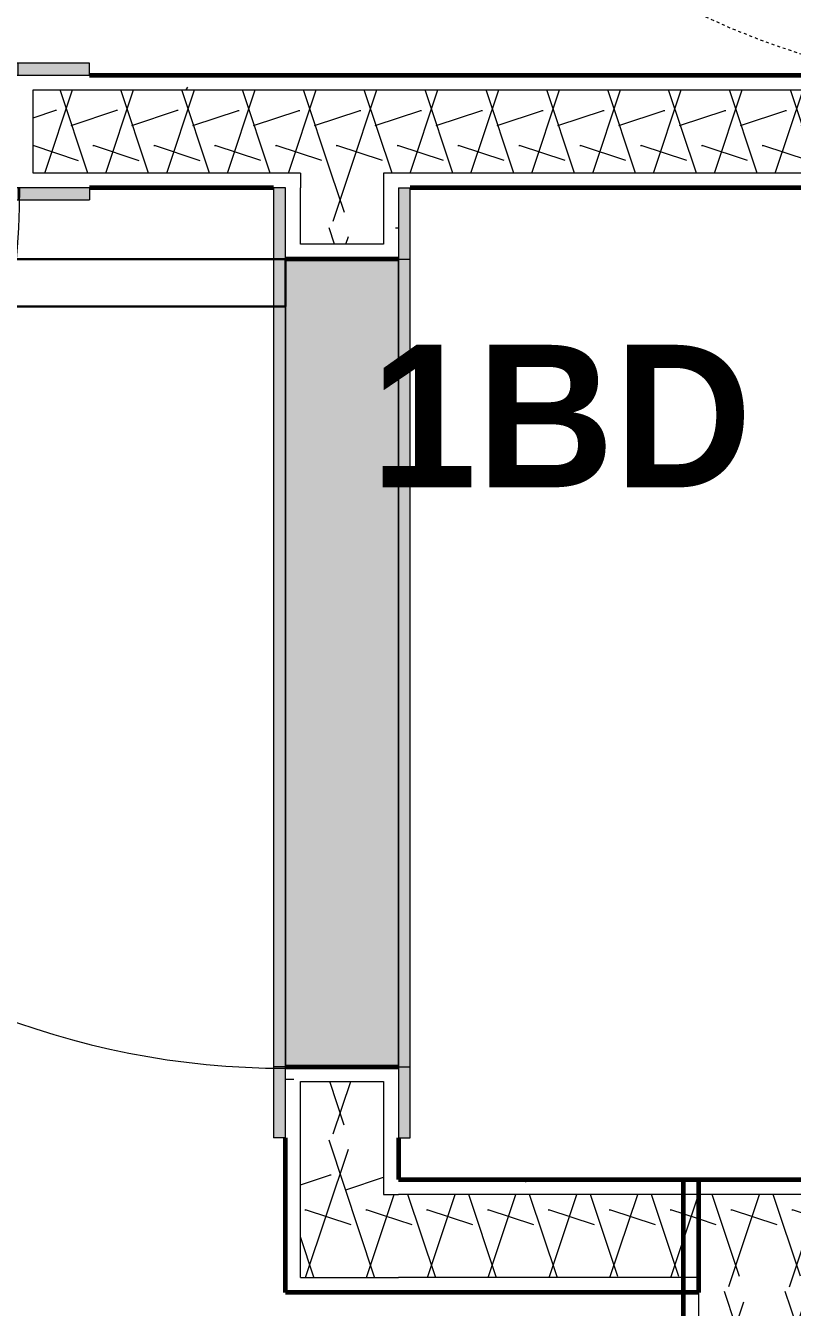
# Model space of a CAD drawing. Header units: inches. Extents: x -4110 to -1807, y 9775 to 11251.
# Drawn here: x -3533 to -3500.7, y 10711.7 to 10765.6 of the extents above; entities that cross this region are included whole.
import ezdxf

# ---------------------------------------------------------------- set-up
doc = ezdxf.new("R2010")
doc.units = ezdxf.units.IN
doc.header["$MEASUREMENT"] = 0
doc.linetypes.add('Dash', pattern=[0.25, 0.125, -0.125])
for name, color, linetype, lineweight in [('0-1', 7, 'Continuous', 5), ('0-2', 7, 'Continuous', 9), ('A-AREA-IDEN', 2, 'Continuous', 9), ('A-DOOR-3', 7, 'Continuous', 9), ('A-DOOR-4', 50, 'Continuous', 30), ('A-DOOR-FRAM-1', 31, 'Continuous', 18), ('A-DOOR-FRAM-2', 7, 'Continuous', 9), ('A-WALL', 113, 'Continuous', 18), ('A-WALL-1', 8, 'Continuous', 5), ('A-WALL-5', 250, 'Continuous', 60), ('A-WALL-6', 10, 'Continuous', 18), ('A-WALL-PATT-1', 7, 'Continuous', 9), ('A-WALL-PATT-2', 253, 'Continuous', 9), ('A-WALL-PATT-4', 111, 'Continuous', 9), ('I-WALL-5', 2, 'Continuous', 60), ('P-SANR-FIXT-HDLN-1', 7, 'Dash', 9)]:
    doc.layers.add(name, color=color, linetype=linetype, lineweight=lineweight)
doc.styles.add('Century Gothic_B', font='GOTHICB.TTF', dxfattribs={"height": 6})
pattern_1 = [(0, (0, 0), (20.48, 5.12), [0.845, -14.515, 0.845, -14.515, -81.92]), (0, (0, 0), (20.48, 5.12), [-30.72, 0.845, -29.875, 0.845, -14.515, -35.84]), (0, (0, 0), (20.48, 5.12), [-76.8, 0.845, -9.395, 0.845, -24.755]), (120, (7.68, 2.56), (-14.67405, 15.1762003), [0.845, -14.515, 0.845, -14.515, -81.92]), (120, (7.68, 2.56), (-14.67405, 15.1762003), [-30.72, 0.845, -29.875, 0.845, -14.515, -35.84]), (120, (7.68, 2.56), (-14.67405, 15.1762003), [-76.8, 0.845, -9.395, 0.845, -24.755]), (240, (10.24, 12.8), (-5.80595, -20.2962003), [0.845, -14.515, 0.845, -14.515, -81.92]), (240, (10.24, 12.8), (-5.80595, -20.2962003), [-30.72, 0.845, -29.875, 0.845, -14.515, -35.84]), (240, (10.24, 12.8), (-5.80595, -20.2962003), [-76.8, 0.845, -9.395, 0.845, -24.755])]
pattern_2 = [(161.57, (0.32, 0.32), (-2.560496185, -0.000537386), [0, -18.214, 2.022, 0]), (18.43, (-0.32, 0.32), (-2.560496185, 0.000537386), [0, -18.214, 2.022, 0]), (108.43, (0.32, 0.32), (1.27922091, -6.400876726), [6.07, -14.166]), (71.57, (-0.32, 0.32), (1.27922091, 6.400876726), [6.07, -14.166])]

# ---------------------------------------------------------------- blocks, each defined once
blk = doc.blocks.new('SWING - SINGLE - FLUSH - SWING - FLUSH - 2-10 x 6-8 - PRIVACY-3983844-ENLARGED RCP - 1ST FLOOR PLAN - WEST')
at = {"layer": 'A-DOOR-FRAM-1'}
for points in [[(-17.625, 2.375), (-17, 2.375), (-17, 2.875), (-20, 2.875), (-20, 2.375)], [(-17, 2.375), (17, 2.375), (17, 2.875), (-17, 2.875)], [(17.625, 2.375), (20, 2.375), (20, 2.875), (17, 2.875), (17, 2.375)], [(-17, -2.875), (-17, -2.375), (-20, -2.375), (-20, -2.875), (-17.625, -2.875)], [(-16.5, -2.875), (17, -2.875), (17, -2.375), (-17, -2.375), (-17, -2.875)], [(20, -2.875), (20, -2.375), (17, -2.375), (17, -2.875), (17.625, -2.875)]]:
    blk.add_hatch(color=256, dxfattribs=at).paths.add_polyline_path(points, flags=0)
at = {"layer": 'A-DOOR-3'}
blk.add_arc((17, 2.375), 34.067, 93.3657, 180, dxfattribs=at)
at = {"layer": 'A-DOOR-4'}
for p, q in [((15, 2.375), (15, 36.383)), ((17, 36.383), (15, 36.383)), ((17, 2.375), (17, 36.383)), ((17, 2.375), (15, 2.375))]:
    blk.add_line(p, q, dxfattribs=at)
at = {"layer": 'A-DOOR-FRAM-2'}
for p, q in [((-17, 2.875), (-20, 2.875)), ((-20, 2.375), (-20, 2.875)), ((17, 2.875), (-17, 2.875)), ((-17, 2.375), (-17, 2.875)), ((20, 2.875), (17, 2.875)), ((17, 2.375), (17, 2.875)), ((20, 2.375), (20, 2.875)), ((-20, 2.375), (-17, 2.375)), ((-17, 2.375), (17, 2.375)), ((17, 2.375), (20, 2.375)), ((-17, -2.375), (-20, -2.375)), ((-20, -2.375), (-20, -2.875)), ((17, -2.375), (-17, -2.375)), ((-17, -2.375), (-17, -2.875)), ((20, -2.375), (17, -2.375)), ((17, -2.375), (17, -2.875)), ((20, -2.375), (20, -2.875)), ((-20, -2.875), (-17, -2.875)), ((-17, -2.875), (17, -2.875)), ((17, -2.875), (20, -2.875))]:
    blk.add_line(p, q, dxfattribs=at)
blk = doc.blocks.new('SWING - SINGLE - FLUSH - SWING - FLUSH - 2-10 x 6-8 - PRIVACY-3983842-ENLARGED RCP - 1ST FLOOR PLAN - WEST')
at = {"layer": 'A-DOOR-FRAM-1'}
for points in [[(-20, 2.375), (-17, 2.375), (-17, 2.875), (-20, 2.875)], [(-7.964, 2.375), (17, 2.375), (17, 2.875), (-17, 2.875), (-17, 2.375)], [(17, 2.375), (20, 2.375), (20, 2.875), (17, 2.875)], [(-19.522, -2.875), (-17, -2.875), (-17, -2.375), (-20, -2.375), (-20, -2.875), (-19.799, -2.875)], [(-17, -2.875), (17, -2.875), (17, -2.375), (-17, -2.375)], [(17, -2.875), (20, -2.875), (20, -2.375), (17, -2.375)]]:
    blk.add_hatch(color=256, dxfattribs=at).paths.add_polyline_path(points, flags=0)
at = {"layer": 'A-DOOR-3'}
blk.add_arc((17, 2.375), 34.067, 93.3657, 180, dxfattribs=at)
at = {"layer": 'A-DOOR-4'}
for p, q in [((15, 2.375), (15, 36.383)), ((17, 36.383), (15, 36.383)), ((17, 2.375), (17, 36.383)), ((17, 2.375), (15, 2.375))]:
    blk.add_line(p, q, dxfattribs=at)
at = {"layer": 'A-DOOR-FRAM-2'}
for p, q in [((-17, 2.875), (-20, 2.875)), ((-20, 2.375), (-20, 2.875)), ((17, 2.875), (-17, 2.875)), ((-17, 2.375), (-17, 2.875)), ((20, 2.875), (17, 2.875)), ((17, 2.375), (17, 2.875)), ((20, 2.375), (20, 2.875)), ((-20, 2.375), (-17, 2.375)), ((-17, 2.375), (17, 2.375)), ((17, 2.375), (20, 2.375)), ((-17, -2.375), (-20, -2.375)), ((-20, -2.375), (-20, -2.875)), ((17, -2.375), (-17, -2.375)), ((-17, -2.375), (-17, -2.875)), ((20, -2.375), (17, -2.375)), ((17, -2.375), (17, -2.875)), ((20, -2.375), (20, -2.875)), ((-20, -2.875), (-17, -2.875)), ((-17, -2.875), (17, -2.875)), ((17, -2.875), (20, -2.875))]:
    blk.add_line(p, q, dxfattribs=at)
blk = doc.blocks.new('The Shower - The Shower-4050272-ENLARGED RCP - 1ST FLOOR PLAN - WEST')
at = {"layer": 'P-SANR-FIXT-HDLN-1'}
blk.add_arc((35, -39.25), 32, 180, 270, dxfattribs=at)
blk = doc.blocks.new('CTR - 1st Phase - Unit Layouts_rvt-1-ENLARGED RCP - 1ST FLOOR PLAN - WEST')
at = {"layer": 'A-WALL-1'}
blk.add_hatch(color=256, dxfattribs=at).paths.add_polyline_path([(-3522.049, 10721.814), (-3517.299, 10721.814), (-3517.299, 10755.814), (-3522.049, 10755.814), (-3522.049, 10742.799)], flags=0)
at = {"layer": 'A-WALL-PATT-1'}
h = blk.add_hatch(dxfattribs=at)
h.set_pattern_fill('FP_1', color=256, style=0, pattern_type=2)
h.set_pattern_definition(pattern_1)
h.paths.add_polyline_path([(-3532.674, 10761.189), (-3532.674, 10762.939), (-3487.299, 10762.939), (-3487.299, 10763.564), (-3533.299, 10763.564), (-3533.299, 10761.189)], flags=0)
h.paths.add_polyline_path([(-3567.299, 10761.189), (-3567.299, 10763.564), (-3577.299, 10763.564), (-3577.299, 10761.189), (-3576.674, 10761.189), (-3576.674, 10762.939), (-3567.924, 10762.939), (-3567.924, 10761.189)], flags=0)
h.paths.add_polyline_path([(-3611.924, 10761.189), (-3611.299, 10761.189), (-3611.299, 10763.564), (-3614.299, 10763.564), (-3614.299, 10762.939), (-3611.924, 10762.939)], flags=0)
h = blk.add_hatch(dxfattribs=at)
h.set_pattern_fill('FP_1', color=256, style=0, pattern_type=2)
h.set_pattern_definition(pattern_1)
h.paths.add_polyline_path([(-3517.924, 10758.814), (-3487.299, 10758.814), (-3487.299, 10759.439), (-3517.924, 10759.439)], flags=0)
h.paths.add_polyline_path([(-3522.049, 10758.814), (-3521.424, 10758.814), (-3521.424, 10759.439), (-3532.674, 10759.439), (-3532.674, 10761.189), (-3533.299, 10761.189), (-3533.299, 10758.814), (-3522.549, 10758.814)], flags=0)
h.paths.add_polyline_path([(-3577.299, 10758.814), (-3574.424, 10758.814), (-3574.424, 10759.439), (-3576.674, 10759.439), (-3576.674, 10761.189), (-3577.299, 10761.189), (-3577.299, 10759.439)], flags=0)
h.paths.add_polyline_path([(-3570.299, 10758.814), (-3567.299, 10758.814), (-3567.299, 10761.189), (-3567.924, 10761.189), (-3567.924, 10759.439), (-3570.924, 10759.439), (-3570.924, 10758.814)], flags=0)
h.paths.add_polyline_path([(-3611.299, 10758.814), (-3611.299, 10761.189), (-3611.924, 10761.189), (-3611.924, 10759.439), (-3614.299, 10759.439), (-3614.299, 10758.814), (-3611.924, 10758.814)], flags=0)
h = blk.add_hatch(dxfattribs=at)
h.set_pattern_fill('FP_1', color=256, style=0, pattern_type=2)
h.set_pattern_definition(pattern_1)
h.paths.add_polyline_path([(-3521.899, 10712.314), (-3521.424, 10712.314), (-3521.424, 10721.189), (-3519.674, 10721.189), (-3519.674, 10721.814), (-3522.049, 10721.814), (-3522.049, 10712.314)], flags=0)
h.paths.add_polyline_path([(-3521.259, 10755.814), (-3519.674, 10755.814), (-3519.688, 10756.439), (-3521.424, 10756.439), (-3521.424, 10758.814), (-3522.049, 10758.814), (-3522.049, 10755.814), (-3521.424, 10755.814)], flags=0)
h = blk.add_hatch(dxfattribs=at)
h.set_pattern_fill('FP_1', color=256, style=0, pattern_type=2)
h.set_pattern_definition(pattern_1)
h.paths.add_polyline_path([(-3517.924, 10716.439), (-3517.299, 10716.439), (-3517.299, 10721.814), (-3519.674, 10721.814), (-3519.674, 10721.189), (-3517.924, 10721.189), (-3517.924, 10717.064)], flags=0)
h.paths.add_polyline_path([(-3519.674, 10755.814), (-3517.299, 10755.814), (-3517.299, 10758.814), (-3517.924, 10758.802), (-3517.924, 10756.439), (-3519.674, 10756.439), (-3519.674, 10756.407)], flags=0)
h = blk.add_hatch(dxfattribs=at)
h.set_pattern_fill('FP_1', color=256, style=0, pattern_type=2)
h.set_pattern_definition(pattern_1)
h.paths.add_polyline_path([(-3517.299, 10716.439), (-3504.674, 10716.439), (-3505.299, 10717.064), (-3517.299, 10717.064)], flags=0)
at = {"layer": 'A-WALL-PATT-2'}
h = blk.add_hatch(dxfattribs=at)
h.set_pattern_fill('FP_2', color=256, style=0, pattern_type=2)
h.set_pattern_definition(pattern_2)
h.paths.add_polyline_path([(-3517.924, 10759.439), (-3487.299, 10759.439), (-3487.299, 10761.154), (-3486.674, 10761.189), (-3486.674, 10762.939), (-3532.674, 10762.939), (-3532.674, 10759.439), (-3521.041, 10759.439)], flags=0)
h.paths.add_polyline_path([(-3567.924, 10759.439), (-3567.924, 10762.939), (-3576.674, 10762.939), (-3576.674, 10759.439), (-3570.299, 10759.439)], flags=0)
h.paths.add_polyline_path([(-3614.299, 10759.439), (-3611.924, 10759.439), (-3611.924, 10762.939), (-3614.924, 10762.939), (-3614.924, 10759.439)], flags=0)
h = blk.add_hatch(dxfattribs=at)
h.set_pattern_fill('FP_2', color=256, style=0, pattern_type=2)
h.set_pattern_definition(pattern_2)
h.paths.add_polyline_path([(-3521.424, 10712.939), (-3517.924, 10712.939), (-3517.924, 10721.189), (-3521.424, 10721.189), (-3521.424, 10716.439)], flags=0)
h.paths.add_polyline_path([(-3519.674, 10756.439), (-3517.924, 10756.439), (-3517.924, 10759.439), (-3521.424, 10759.439), (-3521.424, 10756.439), (-3519.688, 10756.439)], flags=0)
h = blk.add_hatch(dxfattribs=at)
h.set_pattern_fill('FP_2', color=256, style=0, pattern_type=2)
h.set_pattern_definition(pattern_2)
h.paths.add_polyline_path([(-3504.674, 10712.939), (-3504.674, 10716.439), (-3517.924, 10716.439), (-3517.924, 10712.939), (-3505.059, 10712.939)], flags=0)
at = {"layer": 'A-WALL-5'}
for p, q in [((-3530.299, 10763.564), (-3486.674, 10763.564)), ((-3522.549, 10758.814), (-3530.299, 10758.814)), ((-3486.674, 10758.814), (-3516.799, 10758.814)), ((-3517.299, 10755.814), (-3522.049, 10755.814)), ((-3522.049, 10721.814), (-3517.299, 10721.814)), ((-3522.049, 10712.314), (-3522.049, 10718.814)), ((-3517.299, 10718.814), (-3517.299, 10717.064)), ((-3517.299, 10717.064), (-3504.674, 10717.064)), ((-3504.674, 10717.064), (-3504.674, 10712.314)), ((-3521.424, 10712.314), (-3522.049, 10712.314)), ((-3517.299, 10712.314), (-3521.424, 10712.314)), ((-3504.674, 10712.314), (-3517.299, 10712.314))]:
    blk.add_line(p, q, dxfattribs=at)
at = {"layer": 'A-WALL-6'}
for p, q in [((-3532.674, 10761.189), (-3532.674, 10762.939)), ((-3532.674, 10762.939), (-3486.674, 10762.939)), ((-3532.674, 10759.439), (-3532.674, 10761.189)), ((-3521.424, 10759.439), (-3532.674, 10759.439)), ((-3521.424, 10759.439), (-3521.424, 10758.814)), ((-3486.674, 10759.439), (-3517.924, 10759.439)), ((-3517.924, 10759.439), (-3517.924, 10758.814)), ((-3521.424, 10756.439), (-3521.424, 10758.814)), ((-3517.924, 10758.814), (-3517.924, 10756.439)), ((-3519.674, 10756.439), (-3521.424, 10756.439)), ((-3517.924, 10756.439), (-3519.674, 10756.439)), ((-3522.049, 10755.814), (-3522.049, 10721.814)), ((-3517.299, 10721.814), (-3517.299, 10755.814)), ((-3521.424, 10712.939), (-3521.424, 10721.189)), ((-3521.424, 10721.189), (-3519.674, 10721.189)), ((-3519.674, 10721.189), (-3517.924, 10721.189)), ((-3517.924, 10721.189), (-3517.924, 10716.439)), ((-3517.924, 10716.439), (-3517.299, 10716.439)), ((-3504.674, 10716.439), (-3517.299, 10716.439)), ((-3521.424, 10712.939), (-3517.924, 10712.939)), ((-3517.924, 10712.939), (-3517.299, 10712.939)), ((-3504.674, 10712.939), (-3517.299, 10712.939))]:
    blk.add_line(p, q, dxfattribs=at)
at = {"layer": '0-2'}
blk.add_blockref('The Shower - The Shower-4050272-ENLARGED RCP - 1ST FLOOR PLAN - WEST', (-3525.799, 10834.252), dxfattribs=at)
for name, p, rotation in [('SWING - SINGLE - FLUSH - SWING - FLUSH - 2-10 x 6-8 - PRIVACY-3983844-ENLARGED RCP - 1ST FLOOR PLAN - WEST', (-3550.299, 10761.189), 180), ('SWING - SINGLE - FLUSH - SWING - FLUSH - 2-10 x 6-8 - PRIVACY-3983842-ENLARGED RCP - 1ST FLOOR PLAN - WEST', (-3519.674, 10738.814), 89.99999999999126)]:
    blk.add_blockref(name, p, dxfattribs=dict(at, rotation=rotation))

msp = doc.modelspace()

# ---------------------------------------------------------------- hatches: boundary and pattern name
at = {"layer": 'A-WALL-PATT-4'}
h = msp.add_hatch(dxfattribs=at)
h.set_pattern_fill('FP_2', color=256, style=0, pattern_type=2)
h.set_pattern_definition(pattern_2)
h.paths.add_polyline_path([(-3504.674, 10710.939), (-3481.174, 10710.939), (-3481.174, 10716.439), (-3504.674, 10716.439), (-3504.674, 10711.999)], flags=0)
h = msp.add_hatch(dxfattribs=at)
h.set_pattern_fill('FP_1', color=256, style=0, pattern_type=2)
h.set_pattern_definition(pattern_1)
h.paths.add_polyline_path([(-3505.299, 10644.902), (-3504.674, 10644.902), (-3504.674, 10667.939), (-3505.299, 10667.939), (-3505.299, 10644.924)], flags=0)
h.paths.add_polyline_path([(-3505.059, 10707.939), (-3504.674, 10707.939), (-3504.674, 10712.314), (-3505.299, 10712.314), (-3505.299, 10707.939)], flags=0)

# ---------------------------------------------------------------- linework, layer by layer
at = {"layer": 'A-WALL'}
for p, q in [((-3486.674, 10716.439), (-3504.674, 10716.439)), ((-3504.674, 10716.439), (-3504.674, 10707.939))]:
    msp.add_line(p, q, dxfattribs=at)
at = {"layer": 'I-WALL-5'}
for p, q in [((-3505.299, 10717.064), (-3487.299, 10717.064)), ((-3505.299, 10707.939), (-3505.299, 10717.064))]:
    msp.add_line(p, q, dxfattribs=at)

# ---------------------------------------------------------------- block references
at = {"layer": '0-1'}
msp.add_blockref('CTR - 1st Phase - Unit Layouts_rvt-1-ENLARGED RCP - 1ST FLOOR PLAN - WEST', (0, 0), dxfattribs=at)

# ---------------------------------------------------------------- texts
at = {"layer": 'A-AREA-IDEN', "insert": (-3518.472, 10752.208), "char_height": 6, "width": 58.58, "attachment_point": 1, "style": 'Century Gothic_B'}
msp.add_mtext('1BD - CLOS.', dxfattribs=at)

doc.saveas('drawing.dxf')
